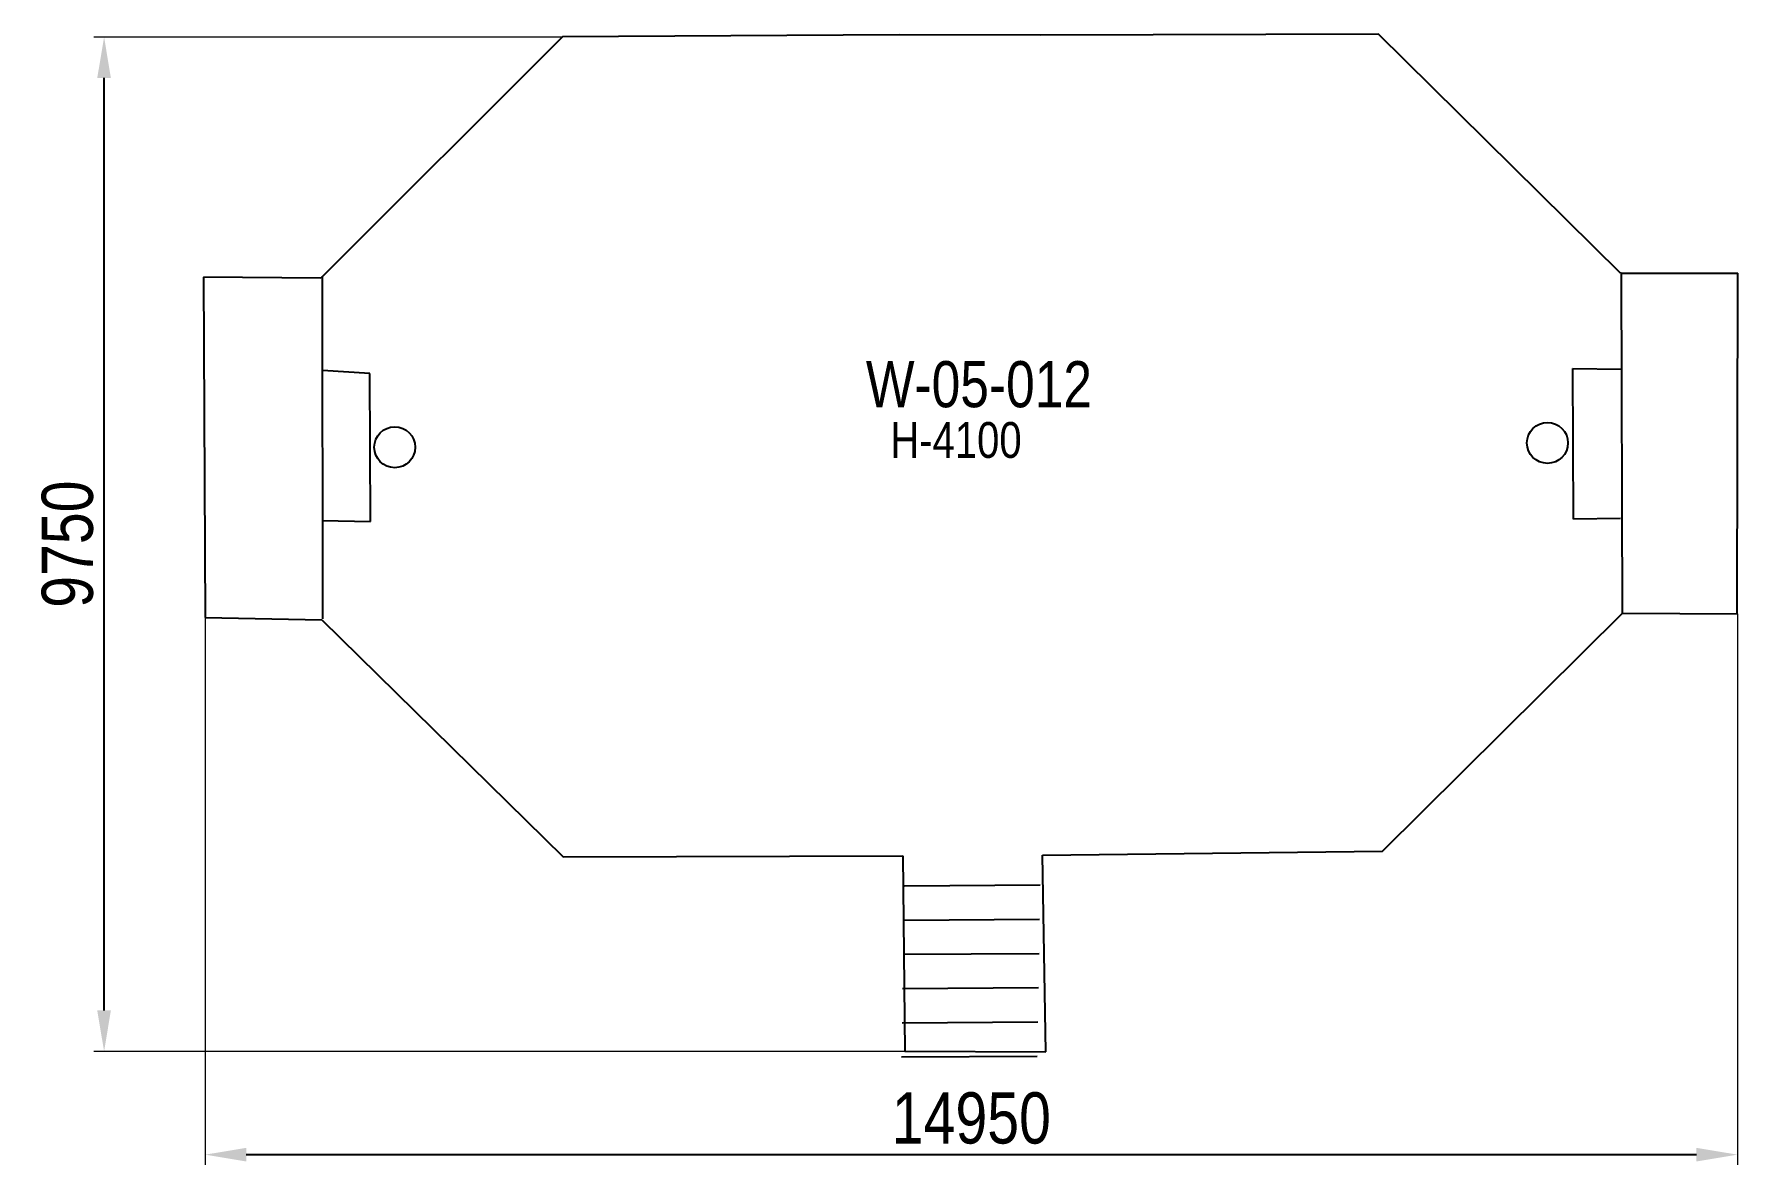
# Model space of a CAD drawing. Header units: millimetres. Extents: x -8944 to 7695, y -7418 to 3626.
import ezdxf

# ---------------------------------------------------------------- set-up
doc = ezdxf.new("R2010")
doc.units = ezdxf.units.MM
for name, color, linetype in [('DIKOM_АРТИКУЛ', 7, 'Continuous'), ('DIKOM_ОБЪЕКТ', 7, 'Continuous'), ('DIKOM_РАЗМЕР_ОБЪЕКТА', 7, 'Continuous')]:
    doc.layers.add(name, color=color, linetype=linetype)
doc.styles.add('style1', font='arial.ttf', dxfattribs={"width": 0.8})
doc.dimstyles.new('1-50', dxfattribs={"dimtxt": 300, "dimasz": 200, "dimexe": 100, "dimexo": 0, "dimgap": 100, "dimtad": 1, "dimdec": 0, "dimtxsty": 'style1', "dimcen": 0, "dimclrd": 7, "dimclre": 7, "dimadec": 1, "dimazin": 2, "dimtfac": 1, "dimtdec": 0, "dimtmove": 0, "dimatfit": 3, "dimfxl": 0, "dimlwd": 25, "dimlwe": 18, "dimarcsym": 0})

# ---------------------------------------------------------------- blocks, each defined once
blk = doc.blocks.new('tre')
at = {"color": 7}
for p, q in [((-4149, 5076), (-6507, 2719)), ((-859, 5098), (-4149, 5076)), ((519, 5093), (-859, 5098)), ((3821, 5104), (519, 5093)), ((6185, 2768), (3821, 5104)), ((-6507, 2719), (-7653, 2731)), ((-7653, 2731), (-7636, -595)), ((-6495, 2741), (-6491, -606)), ((6190, 2769), (6185, 2768)), ((6190, 2770), (6200, -557)), ((6190, 2769), (7331, 2769)), ((7325, -558), (7331, 2769)), ((5724, 365), (5720, 1838)), ((5720, 1838), (6192, 1830)), ((-6030, 1790), (-6493, 1818)), ((-6022, 344), (-6030, 1790)), ((-6495, 352), (-6022, 344)), ((6185, 372), (5724, 365)), ((-7636, -595), (-6497, -616)), ((-6497, -616), (-4141, -2932)), ((3860, -2876), (6203, -552)), ((6203, -552), (7325, -558)), ((-4141, -2932), (-823, -2922)), ((-823, -2922), (-806, -4831)), ((539, -2916), (3860, -2876)), ((572, -4837), (539, -2916)), ((-808, -3215), (517, -3205)), ((-814, -3549), (511, -3540)), ((-820, -3883), (506, -3874)), ((-826, -4218), (500, -4208)), ((-832, -4552), (494, -4543)), ((-838, -4886), (488, -4877)), ((-806, -4831), (572, -4837))]:
    blk.add_line(p, q, dxfattribs=at)
for centre in [(-5786, 1069), (5471, 1111)]:
    blk.add_circle(centre, 200, dxfattribs=at)
blk = doc.blocks.new('*D1')
at = {"layer": 'Defpoints', "color": 0, "transparency": 16777216}
for p in [(-7272, -2073), (7690, -2036), (7690, -7318)]:
    blk.add_point(p, dxfattribs=at)
at = {"layer": 'DIKOM_РАЗМЕР_ОБЪЕКТА', "color": 7, "lineweight": 18, "transparency": 16777216}
for p, q in [((-7272, -2073), (-7272, -7418)), ((7690, -2036), (7690, -7418))]:
    blk.add_line(p, q, dxfattribs=at)
at = {"layer": 'DIKOM_РАЗМЕР_ОБЪЕКТА', "color": 7, "lineweight": 25, "transparency": 16777216}
blk.add_line((-6872, -7318), (7290, -7318), dxfattribs=at)
at = {"layer": 'DIKOM_РАЗМЕР_ОБЪЕКТА', "color": 7, "transparency": 16777216}
for points in [[(-6872, -7252), (-6872, -7385), (-7272, -7318)], [(7290, -7252), (7290, -7385), (7690, -7318)]]:
    blk.add_solid(points, dxfattribs=at)
at = {"layer": 'DIKOM_РАЗМЕР_ОБЪЕКТА', "color": 0, "transparency": 16777216, "insert": (209, -6963), "char_height": 500, "attachment_point": 5, "style": 'style1'}
blk.add_mtext('14950', dxfattribs=at)
blk = doc.blocks.new('*D2')
at = {"layer": 'Defpoints', "color": 0, "transparency": 16777216}
for p in [(-8260, 3597), (-3785, 3597), (-442, -6310)]:
    blk.add_point(p, dxfattribs=at)
at = {"layer": 'DIKOM_РАЗМЕР_ОБЪЕКТА', "color": 7, "lineweight": 18, "transparency": 16777216}
for p, q in [((-3785, 3597), (-8360, 3597)), ((-442, -6310), (-8360, -6310))]:
    blk.add_line(p, q, dxfattribs=at)
at = {"layer": 'DIKOM_РАЗМЕР_ОБЪЕКТА', "color": 7, "lineweight": 25, "transparency": 16777216}
blk.add_line((-8260, -5910), (-8260, 3197), dxfattribs=at)
at = {"layer": 'DIKOM_РАЗМЕР_ОБЪЕКТА', "color": 7, "transparency": 16777216}
for points in [[(-8327, 3197), (-8194, 3197), (-8260, 3597)], [(-8327, -5910), (-8194, -5910), (-8260, -6310)]]:
    blk.add_solid(points, dxfattribs=at)
at = {"layer": 'DIKOM_РАЗМЕР_ОБЪЕКТА', "color": 0, "transparency": 16777216, "insert": (-8616, -1356), "char_height": 500, "attachment_point": 5, "rotation": 90, "style": 'style1'}
blk.add_mtext('9750', dxfattribs=at)

msp = doc.modelspace()

# ---------------------------------------------------------------- block references
at = {"layer": 'DIKOM_ОБЪЕКТ'}
msp.add_blockref('tre', (364.2, -1478.1), dxfattribs=at)

# ---------------------------------------------------------------- texts
at = {"layer": 'DIKOM_АРТИКУЛ', "color": 7, "linetype": 'Continuous', "lineweight": 15, "insert": (-820.7, 431.3), "char_height": 450, "width": 2314.7, "attachment_point": 1, "style": 'style1'}
msp.add_mtext('W-05-012', dxfattribs=at)
at = {"layer": 'DIKOM_РАЗМЕР_ОБЪЕКТА', "insert": (-582.5, -163.5), "char_height": 350, "width": 2314.7, "attachment_point": 1, "style": 'style1'}
msp.add_mtext('H-4100', dxfattribs=at)

# ---------------------------------------------------------------- dimensions: what is measured, and where the dimension line sits
at = {"layer": 'DIKOM_РАЗМЕР_ОБЪЕКТА'}
dim = msp.add_linear_dim(base=(-8260.5, 3597.4), p1=(-441.9, -6309.6), p2=(-3785.3, 3597.4), angle=90, text='9750', dimstyle='1-50', override={"dimtxt": 500, "dimasz": 400}, dxfattribs=at)
dim.commit()
dim.dimension.update_dxf_attribs({"geometry": '*D2', "text_midpoint": (-8615.8, -1356.1)})
dim = msp.add_linear_dim(base=(7689.5, -7318.5), p1=(-7272.3, -2072.8), p2=(7689.5, -2035.8), text='14950', dimstyle='1-50', override={"dimtxt": 500, "dimasz": 400}, dxfattribs=at)
dim.commit()
dim.dimension.update_dxf_attribs({"geometry": '*D1', "text_midpoint": (208.6, -6963.2)})

doc.saveas('drawing.dxf')
